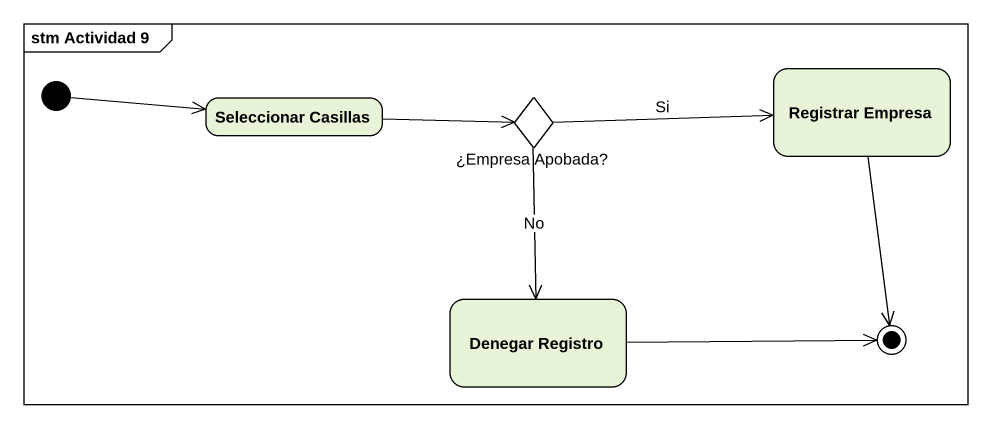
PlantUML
@startuml
mainframe stm Actividad 9
hide empty description
state "Registrar Empresa" as Registrar_Empresa
state "Seleccionar Casillas" as Seleccionar_Casillas
state "¿Empresa Apobada?" as Empresa_Apobada <<choice>>
state "Denegar Registro" as Denegar_Registro
[*] -right-> Seleccionar_Casillas
Seleccionar_Casillas -right-> Empresa_Apobada
Empresa_Apobada -right-> Registrar_Empresa : Si
Empresa_Apobada --> Denegar_Registro : No
Registrar_Empresa --> [*]
Denegar_Registro -right-> [*]
@enduml
